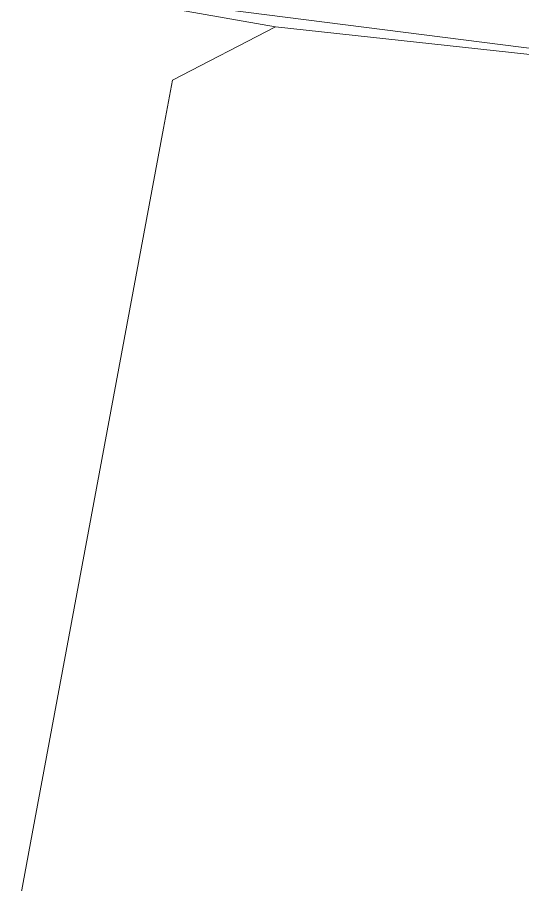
# Model space of a CAD drawing. Header units: millimetres. Extents: x -39027 to 364494, y -35256 to 94895.
# Drawn here: x -12876 to -11152, y 14365 to 17322 of the extents above; entities that cross this region are included whole.
import ezdxf

# ---------------------------------------------------------------- set-up
doc = ezdxf.new("R2010")
doc.units = ezdxf.units.MM
doc.header["$LTSCALE"] = 25
doc.layers.add('C-TOPO', color=251, linetype='Continuous', lineweight=9)

msp = doc.modelspace()

# ---------------------------------------------------------------- linework, layer by layer
at = {"layer": 'C-TOPO'}
for p, q in [((-12364.7, 17373.4), (-10295.1, 17111.8)), ((-11995.6, 17289.3), (-12365.2, 17355)), ((-12346.6, 17108.2), (-11995.6, 17289.3)), ((-11995.6, 17289.3), (-12346.6, 17108.2)), ((-10298.9, 17106.1), (-11995.6, 17289.3)), ((-12377.3, 16943.8), (-12346.6, 17108.2)), ((-12346.6, 17108.2), (-12377.3, 16943.8)), ((-12825.8, 14538), (-12377.3, 16943.8)), ((-12377.3, 16943.8), (-12825.8, 14538)), ((-12876.1, 14268.3), (-12825.8, 14538)), ((-12825.8, 14538), (-12876.1, 14268.3))]:
    msp.add_line(p, q, dxfattribs=at)

doc.saveas('drawing.dxf')
